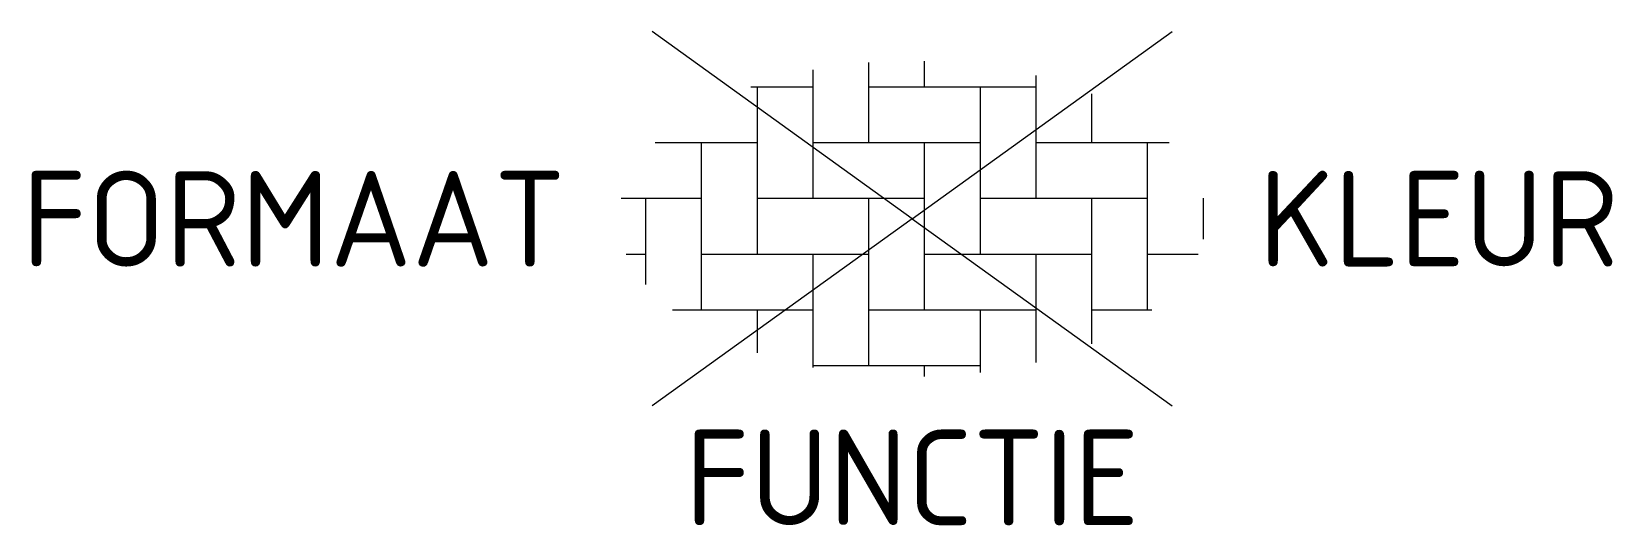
# Model space of a CAD drawing. Header units: metres. Extents: x -16.6 to 13.2, y -5.8 to 3.5.
import ezdxf
from ezdxf.enums import TextEntityAlignment as Align

# ---------------------------------------------------------------- set-up
doc = ezdxf.new("R2010")
doc.units = ezdxf.units.M
doc.styles.add('NLCS-ISO', font='NLCS-ISO.ttf')

msp = doc.modelspace()

# ---------------------------------------------------------------- linework, layer by layer
for p, q in [((0, 0), (-4.895, 3.524)), ((0, 0), (4.895, 3.524)), ((-1.872, 2.806), (-1.872, 0.386)), ((-0.822, 2.941), (-0.822, 1.436)), ((0.228, 2.97), (0.228, 2.486)), ((2.328, 2.698), (2.328, 0.386)), ((-3.036, 2.486), (-1.872, 2.486)), ((-2.922, 2.486), (-2.922, -0.664)), ((-0.822, 2.486), (2.328, 2.486)), ((1.278, 2.486), (1.278, -0.664)), ((3.378, 2.354), (3.378, 1.436)), ((-4.839, 1.436), (-2.922, 1.436)), ((-3.972, 1.436), (-3.972, -1.714)), ((-1.872, 1.436), (1.278, 1.436)), ((0.228, 1.436), (0.228, -1.714)), ((2.328, 1.436), (4.839, 1.436)), ((4.428, 1.436), (4.428, -1.714)), ((-5.478, 0.386), (-3.972, 0.386)), ((-5.022, 0.386), (-5.022, -1.241)), ((-2.922, 0.386), (0.228, 0.386)), ((-0.822, 0.386), (-0.822, -2.764)), ((1.278, 0.386), (4.428, 0.386)), ((3.378, 0.386), (3.378, -2.354)), ((5.478, 0.386), (5.478, -0.386)), ((0, 0), (-4.895, -3.524)), ((0, 0), (4.895, -3.524)), ((-5.385, -0.664), (-5.022, -0.664)), ((-3.972, -0.664), (-0.822, -0.664)), ((-1.872, -0.664), (-1.872, -2.799)), ((0.228, -0.664), (3.378, -0.664)), ((2.328, -0.664), (2.328, -2.709)), ((4.428, -0.664), (5.385, -0.664)), ((-4.515, -1.714), (-1.872, -1.714)), ((-2.922, -1.714), (-2.922, -2.525)), ((-0.822, -1.714), (2.328, -1.714)), ((1.278, -1.714), (1.278, -2.896)), ((3.378, -1.714), (4.515, -1.714)), ((-1.872, -2.764), (1.278, -2.764)), ((0.228, -2.764), (0.228, -2.97))]:
    msp.add_line(p, q)

# ---------------------------------------------------------------- texts
at = {"style": 'NLCS-ISO'}
msp.add_attdef('FORMAAT', text='KF', height=1.8, dxfattribs=at).set_placement((-6.525, 0), align=Align.MIDDLE_RIGHT)
msp.add_attdef('KLEUR', text='G', height=1.8, dxfattribs=at).set_placement((6.525, 0), align=Align.MIDDLE_LEFT)
at = {"style": 'NLCS-ISO', "flags": 1}
msp.add_attdef('FUNCTIE', text='', height=1.8, dxfattribs=at).set_placement((0, -3.975), align=Align.TOP_CENTER)

doc.saveas('drawing.dxf')
